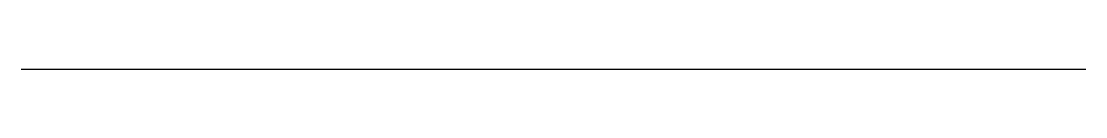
# Model space of a CAD drawing. Extents: x 0 to 50, y 0 to 0.
import ezdxf

# ---------------------------------------------------------------- set-up
doc = ezdxf.new("R2010")
doc.units = 0
doc.layers.get('0').update_dxf_attribs({"linetype": 'CONTINUOUS'})

msp = doc.modelspace()

# ---------------------------------------------------------------- linework, layer by layer
msp.add_polyline3d([(0, 0, 0), (50, 0, 50)])

doc.saveas('drawing.dxf')
